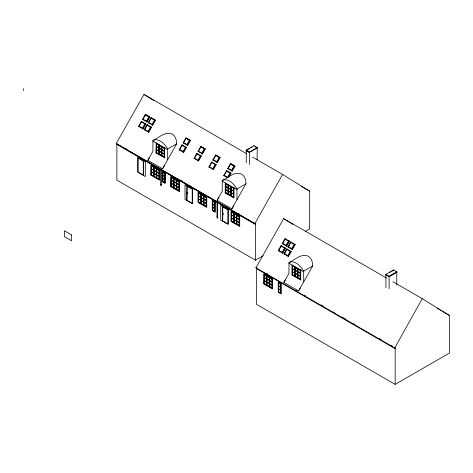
<?xml version="1.0" encoding="UTF-8"?>
<svg xmlns="http://www.w3.org/2000/svg" width="473" height="473" viewBox="0 0 473 473"><rect width="100%" height="100%" fill="white"/><g stroke="black" fill="none" stroke-linecap="round" stroke-linejoin="round"><path stroke-width="0.71" d="M263.148 255.763L255.497 260.18L255.497 223.469L254.864 223.593L116.252 143.567L143.975 94.429L246.817 153.802M141.386 121.384L145.932 123.991L143.112 128.987L138.565 126.386L141.386 121.384L141.87 121.65M147.056 121.993L142.515 119.385L145.335 114.389L149.876 116.991L147.056 121.993L146.571 121.727L149.391 116.73L149.876 116.991M147.062 124.665L151.608 127.267L148.788 132.263L144.241 129.661L147.062 124.665L147.546 124.925M152.738 125.268L148.191 122.661L151.011 117.665L155.552 120.272L152.738 125.268L152.247 125.008L155.067 120.006L155.552 120.272M147.818 160.294L152.933 151.23L152.933 140.487C158.751 137.921 165.337 130.743 172.332 134.166C175.601 136.135 176.671 140.203 176.666 143.804L162.558 168.808L147.818 160.294L149.645 157.355M181.975 144.821L186.522 147.422L183.701 152.424L179.155 149.817L181.975 144.821L182.46 145.081M187.651 145.424L183.104 142.822L185.924 137.82L190.465 140.428L187.651 145.424L187.16 145.164L189.98 140.168L190.465 140.428M196.833 153.4L201.374 156.001L198.554 160.997L194.013 158.396L196.833 153.4L197.318 153.66M202.503 154.003L197.962 151.395L200.777 146.399L205.323 149.001L202.503 154.003L202.018 153.737L204.839 148.741L205.323 149.001M211.685 161.973L216.232 164.58L213.412 169.576L208.865 166.969L211.685 161.973L212.176 162.233M217.361 162.576L212.815 159.975L215.635 154.978L220.181 157.58L217.361 162.576L216.871 162.316L219.691 157.32L220.181 157.58M227.2 177.558L223.723 175.548L226.543 170.552L227.028 170.812M232.213 171.155L227.673 168.548L230.493 163.552L235.034 166.159L232.213 171.155L231.729 170.895L234.549 165.893L235.034 166.159M227.779 177.889L230.599 172.893L231.084 173.153L228.973 176.902M217.119 200.31L222.233 191.246L222.233 180.497C228.057 177.931 234.638 170.753 241.638 174.176C244.908 176.151 245.978 180.219 245.966 183.814L231.859 208.818L217.119 200.31L218.946 197.365M254.864 223.593L282.588 174.454L252.564 157.119M392.88 281.701L422.259 298.67L449.35 315.402L449.35 353.112L395.174 384.389L395.174 347.679L394.754 347.921L255.928 267.777L283.652 218.644L386.494 278.018M281.063 245.599L285.603 248.207L282.789 253.203L278.242 250.595L281.063 245.599L281.547 245.859M285.012 238.599L289.553 241.206L286.733 246.202L282.192 243.601L285.012 238.599L285.497 238.865M286.739 248.875L291.285 251.482L288.465 256.478L283.918 253.877L286.739 248.875L287.223 249.141M290.688 241.88L295.229 244.482L292.409 249.478L287.868 246.876L290.688 241.88L291.173 242.141M285.113 252.889L284.403 254.137L283.918 253.877M289.411 245.262L288.353 247.137L287.868 246.876M283.847 282.405L288.962 273.341L288.962 262.592C294.78 260.026 301.366 252.848 308.361 256.271C311.636 258.246 312.7 262.314 312.694 265.909L298.587 290.913L283.847 282.405L285.674 279.46M422.259 298.67L394.754 347.921M162.558 168.808L164.385 165.863M231.859 208.818L233.686 205.879M298.587 290.913L300.414 287.974M116.252 143.567L116.89 143.443L116.89 180.154L255.497 260.18M156.226 142.722L155.936 152.968L164.953 157.84M164.61 157.373L156.226 152.797L156.457 143.254M158.946 147.736L156.457 146.571L156.687 143.656M156.457 143.786L158.709 145.087L159.176 144.821M158.946 150.786L156.457 149.616L156.687 146.701M161.66 149.308L159.176 148.138L159.407 145.223M156.457 146.837L158.946 148.002M159.176 145.359L161.429 146.66L161.89 146.394M158.946 153.831L156.457 152.667L156.687 149.752M161.66 152.353L159.176 151.189L159.407 148.274M164.379 150.875L161.89 149.704L162.121 146.79M156.457 149.882L158.946 151.053M159.176 148.404L161.66 149.574M155.936 152.968L156.687 152.531M164.143 151.005L164.143 148.226L164.953 147.759M161.66 155.404L159.176 154.233L159.407 151.319M164.379 153.92L161.89 152.755L162.121 149.84M152.933 140.487A14.438 8.337 60 0 1 167.673 148.995L176.666 143.804M159.176 151.455L161.66 152.619M161.89 149.971L164.379 151.141M159.407 154.097L158.946 154.369L158.946 144.957M164.379 156.971L161.89 155.8L162.121 152.885M161.89 153.021L164.379 154.192M162.121 155.67L161.66 155.936L161.66 146.524M159.496 179.521L151.112 174.945L151.342 165.402M153.826 169.884L151.342 168.719L151.573 165.804M151.342 165.934L153.595 167.235L154.062 166.969M153.826 172.935L151.342 171.764L151.573 168.849M156.545 171.457L154.062 170.286L154.293 167.371M151.342 168.985L153.826 170.15M154.062 167.507L156.315 168.808L156.776 168.542M153.826 175.98L151.342 174.815L151.573 171.9M156.545 174.502L154.062 173.337L154.293 170.422M159.259 173.023L156.776 171.853L157.006 168.938M151.342 172.03L153.826 173.201M154.062 170.552L156.545 171.723M151.112 174.945L151.573 174.679M156.776 169.074L159.029 170.375L159.496 170.109M156.545 177.552L154.062 176.382L154.293 173.467M159.259 176.068L156.776 174.904L157.006 171.989M154.062 173.603L156.545 174.768M154.293 176.246L153.826 176.518L153.826 167.105M156.776 172.119L159.259 173.289M159.259 179.119L156.776 177.949L157.006 175.034M156.776 175.17L159.259 176.34M157.006 177.818L156.545 178.085L156.545 168.672M179.415 191.021L171.031 186.451L171.261 176.902M173.751 181.384L171.261 180.219L171.492 177.304M171.261 177.44L173.52 178.741L173.981 178.475M173.751 184.435L171.261 183.264L171.492 180.349M176.464 182.956L173.981 181.786L174.212 178.871M171.261 180.485L173.751 181.656M173.981 179.007L176.234 180.308L176.695 180.042M173.751 187.485L171.261 186.315L171.492 183.4M176.464 186.001L173.981 184.837L174.212 181.922M179.184 184.523L176.695 183.353L176.926 180.444M171.261 183.536L173.751 184.701M173.981 182.052L176.464 183.222M171.031 186.451L171.492 186.179M176.695 180.574L178.954 181.874L179.474 181.573L179.474 191.654L170.741 186.616L170.741 176.535L179.474 181.573M176.464 189.052L173.981 187.882L174.212 184.967M179.184 187.574L176.695 186.403L176.926 183.489M173.981 185.103L176.464 186.267M176.695 183.625L179.184 184.789M174.212 187.751L173.751 188.018L173.751 178.605M179.184 190.619L176.695 189.454L176.926 186.539M176.695 186.669L179.184 187.84M176.926 189.318L176.464 189.584L176.464 180.172M249.437 152.477L246.137 150.574L246.137 150.178L253.942 145.672L257.235 147.57L257.235 147.972L249.377 152.442M246.137 150.574L249.744 148.492M250.927 147.812L252.109 147.127M187.018 185.599L186.729 200.451M246.137 150.178L249.437 152.075L257.235 147.57M192.505 189.099L192.505 203.786L184.99 199.446L184.99 184.766L192.795 188.934M206.701 206.772L198.317 202.202L198.548 192.659M201.037 197.14L198.548 195.97L198.778 193.055M198.548 193.191L200.806 194.492L201.267 194.226M201.037 200.185L198.548 199.021L198.778 196.106M203.751 198.707L201.267 197.543L201.498 194.628M198.548 196.242L201.037 197.407M201.267 194.758L203.52 196.059L203.981 195.792M233.91 197.383L225.532 192.813L225.763 183.264M201.037 203.236L198.548 202.066L198.778 199.157M203.751 201.758L201.267 200.587L201.498 197.673M206.47 200.28L203.981 199.109L204.212 196.194M228.246 187.751L225.763 186.581L225.993 183.666M198.548 199.287L201.037 200.457M201.267 197.809L203.751 198.973M198.317 202.202L198.778 201.936M206.24 200.41L206.24 197.631L207.05 197.164M225.763 183.802L228.016 185.103L228.477 184.837M203.751 204.803L201.267 203.638L201.498 200.723M206.47 203.325L203.981 202.16L204.212 199.245M228.246 190.796L225.763 189.632L225.993 186.717M230.966 189.318L228.477 188.148L228.707 185.239M201.267 200.854L203.751 202.024M203.981 199.375L206.47 200.546M225.763 186.847L228.246 188.018M201.498 203.502L201.037 203.768L201.037 194.362M228.477 185.369L230.735 186.669L231.196 186.403M206.47 206.376L203.981 205.205L204.212 202.29M228.246 193.847L225.763 192.677L225.993 189.762M230.966 192.369L228.477 191.198L228.707 188.284M233.68 190.885L231.196 189.72L231.427 186.805M203.981 202.426L206.47 203.591M225.763 189.898L228.246 191.062M204.212 205.069L203.751 205.341L203.751 195.928M228.477 188.42L230.966 189.584M233.969 187.941L233.969 198.016L225.243 192.978L225.993 192.546M233.449 191.021L233.449 188.242L234.259 187.769M230.966 195.414L228.477 194.249L228.707 191.334M233.68 193.936L231.196 192.765L231.427 189.85M222.233 180.497A14.438 8.337 60 0 1 236.979 189.005L245.966 183.814M228.477 191.464L230.966 192.635M231.196 189.986L233.68 191.151M228.707 194.113L228.246 194.379L228.246 184.967M233.68 196.981L231.196 195.816L231.427 192.901M231.196 193.031L233.68 194.202M231.427 195.68L230.966 195.946L230.966 186.539M227.939 209.888L227.939 223.906L222.736 220.903L222.736 206.884L227.939 209.888L228.512 209.557M239.657 225.804L231.273 221.228L231.51 211.685M233.993 216.167L231.51 215.002L231.74 212.087M231.51 212.217L233.763 213.518L234.224 213.252M233.993 219.218L231.51 218.047L231.74 215.132M236.707 217.734L234.224 216.569L234.454 213.654M231.51 215.268L233.993 216.433M234.224 213.79L236.476 215.091L236.943 214.819M233.993 222.263L231.51 221.098L231.74 218.183M236.707 220.785L234.224 219.614L234.454 216.699M239.427 219.306L236.943 218.136L237.174 215.221M231.51 218.313L233.993 219.484M231.273 221.228L231.74 220.962M234.224 216.835L236.707 218.006M239.196 219.437L239.196 216.658L240.006 216.191M236.707 223.835L234.224 222.665L234.454 219.75M239.427 222.351L236.943 221.187L237.174 218.272M234.224 219.886L236.707 221.051M236.943 218.402L239.427 219.573M234.454 222.529L233.993 222.801L233.993 213.388M239.427 225.402L236.943 224.232L237.174 221.317M236.943 221.453L239.427 222.617M237.174 224.101L236.707 224.368L236.707 214.955M305.209 231.474L309.673 228.897L309.673 191.187L282.588 174.454M272.43 288.294L264.052 283.723L264.283 274.18M266.766 278.662L264.283 277.491L264.513 274.582M264.283 274.712L266.536 276.013L266.997 275.747M266.766 281.713L264.283 280.542L264.513 277.627M269.486 280.229L266.997 279.064L267.227 276.149M264.283 277.763L266.766 278.928M266.997 276.279L269.255 277.586L269.716 277.314M266.766 284.758L264.283 283.593L264.513 280.678M269.486 283.28L266.997 282.109L267.227 279.194M272.2 281.802L269.716 280.631L269.947 277.716M300.639 279.478L292.255 274.908L292.485 265.365M294.975 269.846L292.485 268.676L292.716 265.761M264.283 280.808L266.766 281.979M266.997 279.33L269.486 280.495M264.052 283.723L264.513 283.457M269.716 277.852L271.969 279.153L272.43 278.887M269.486 286.325L266.997 285.16L267.227 282.245M272.2 284.847L269.716 283.682L269.947 280.767M292.485 265.897L294.744 267.198L295.205 266.932M294.975 272.891L292.485 271.727L292.716 268.812M297.688 271.413L295.205 270.249L295.436 267.334M266.997 282.375L269.486 283.546M269.716 280.897L272.2 282.068M267.227 285.024L266.766 285.29L266.766 275.883M272.2 287.897L269.716 286.727L269.947 283.812M292.485 268.942L294.975 270.113M295.205 267.464L297.458 268.765L297.919 268.498M294.975 275.942L292.485 274.772L292.716 271.857M297.688 274.464L295.205 273.293L295.436 270.379M300.408 272.98L297.919 271.815L298.15 268.901M269.716 283.948L272.2 285.113M269.947 286.597L269.486 286.863L269.486 277.45M292.485 271.993L294.975 273.163M295.205 270.515L297.688 271.679M292.255 274.908L292.716 274.642M300.178 273.116L300.178 270.337L300.988 269.87M297.688 277.509L295.205 276.344L295.436 273.429M300.408 276.031L297.919 274.86L298.15 271.945M288.962 262.592A14.438 8.337 60 0 1 303.701 271.1L312.694 265.909M295.205 273.56L297.688 274.73M297.919 272.081L300.408 273.252M295.436 276.208L294.975 276.474L294.975 267.068M300.408 279.082L297.919 277.911L298.15 274.996M297.919 275.132L300.408 276.297M298.15 277.775L297.688 278.047L297.688 268.634M291.965 264.998L291.965 275.073L300.988 279.945M385.814 274.387L393.619 269.882L396.912 271.786L396.912 272.188L389.113 276.693L385.814 274.789L385.814 274.387L389.113 276.291L396.912 271.786M385.814 274.789L389.113 276.622M389.421 272.708L390.603 272.022M391.786 271.342L393.619 270.284L393.619 269.882M389.054 276.658L396.8 272.188L396.8 284.835M142.515 119.385L143 119.645M148.191 122.661L148.676 122.927M183.104 142.822L183.589 143.083M197.962 151.395L198.447 151.656M212.815 159.975L213.299 160.235M145.932 123.991L145.442 123.731L142.621 128.727L143.112 128.987M151.608 127.267L151.118 127.006L148.297 132.002L148.788 132.263M227.673 168.548L228.157 168.814M186.522 147.422L186.031 147.162L183.217 152.158L183.701 152.424M201.374 156.001L200.889 155.741L198.069 160.737L198.554 160.997M216.232 164.58L215.747 164.314L212.927 169.316L213.412 169.576M138.565 126.386L139.05 126.646M144.241 129.661L144.726 129.921M179.155 149.817L179.639 150.077M194.013 158.396L194.498 158.656M208.865 166.969L209.356 167.235M223.723 175.548L224.208 175.808M289.553 241.206L289.068 240.946L286.248 245.942L286.733 246.202M295.229 244.482L294.744 244.222L291.924 249.218L292.409 249.478M282.192 243.601L282.677 243.861M285.603 248.207L285.118 247.941L282.298 252.943L282.789 253.203M291.285 251.482L290.794 251.222L287.974 256.218L288.465 256.478M278.242 250.595L278.727 250.861M255.928 267.777L256.567 267.653L256.567 304.364L395.174 384.389M255.042 146.707L256.141 147.34M257.182 148.008L257.123 159.921M246.197 150.544L249.437 152.412M301.372 186.392L309.673 191.187M145.335 114.389L149.391 116.73M151.011 117.665L155.067 120.006M185.924 137.82L189.98 140.168M200.777 146.399L204.839 148.741M215.635 154.978L219.691 157.32M230.493 163.552L234.549 165.893M226.543 170.552L231.084 173.153M395.818 271.549L396.912 272.188M152.933 141.149L167.673 149.663M222.233 181.165L236.979 189.673M156.226 143.39L164.379 148.09L164.379 157.503M225.532 183.4L233.68 188.106L233.68 197.519M161.89 146.926L164.143 148.226M231.196 186.936L233.449 188.242M437.212 308.396L439.127 309.502M440.41 310.235L441.687 310.974M442.965 311.713L449.35 315.402M125.191 148.232L126.468 148.971M180.124 179.953L181.401 180.686M189.07 185.114L190.347 185.854M226.756 206.872L228.033 207.612M238.25 213.512L239.527 214.245M116.47 143.686L255.077 223.705M116.89 144.442L255.497 224.468M151.112 165.538L159.259 170.239L159.259 179.651M171.031 177.038L179.184 181.744L179.184 191.151M198.317 192.789L206.47 197.495L206.47 206.908M231.273 211.815L239.427 216.522L239.427 225.934M203.981 196.33L206.24 197.631M236.943 215.357L239.196 216.658M160.773 184.216L161.234 184.482M217.012 216.687L217.479 216.959M288.962 263.26L303.701 271.768M292.255 265.495L300.408 270.201L300.408 279.614M297.919 269.036L300.178 270.337M266.145 273.187L268.061 274.293M295.53 290.15L296.808 290.889M304.47 295.312L305.747 296.051M321.078 304.902L322.994 306.007M333.217 311.908L334.494 312.647M342.156 317.07L343.433 317.809M344.711 318.548L345.988 319.287M353.656 323.709L354.933 324.448M379.204 338.461L381.12 339.567M391.342 345.467L392.62 346.206M256.567 268.658L395.174 348.684M264.052 274.31L272.2 279.017L272.2 288.429M143.975 94.429L153.826 100.513M283.652 218.644L292.888 224.344M389.113 276.291L389.113 288.784M385.933 274.789L385.933 287.667M303.701 271.1L303.701 281.849M300.698 270.036L300.698 280.117M300.178 273.382L300.178 276.167M300.178 276.433L300.178 279.212M297.458 268.765L297.458 271.549M297.458 271.815L297.458 274.594M297.458 274.86L297.458 277.645M294.744 267.198L294.744 269.977M294.744 270.249L294.744 273.027M294.744 273.293L294.744 276.078M271.969 279.153L271.969 281.932M271.969 282.198L271.969 284.983M271.969 285.249L271.969 288.027M269.255 277.586L269.255 280.365M269.255 280.631L269.255 283.41M269.255 283.682L269.255 286.461M266.536 276.013L266.536 278.798M266.536 279.064L266.536 281.843M266.536 282.109L266.536 284.894M253.942 145.672L253.942 146.068M249.437 152.075L249.437 164.569M246.256 150.574L246.256 162.736M239.196 219.703L239.196 222.487M239.196 222.753L239.196 225.532M236.979 189.005L236.979 199.754M236.476 215.091L236.476 217.87M236.476 218.136L236.476 220.921M236.476 221.187L236.476 223.966M233.763 213.518L233.763 216.303M233.763 216.569L233.763 219.348M233.763 219.614L233.763 222.399M233.449 191.287L233.449 194.066M233.449 194.338L233.449 197.117M230.735 186.669L230.735 189.454M230.735 189.72L230.735 192.499M230.735 192.765L230.735 195.55M228.016 185.103L228.016 187.882M228.016 188.148L228.016 190.932M228.016 191.198L228.016 193.977M225.243 182.897L225.243 192.978M222.446 206.388L222.446 221.068M206.24 200.676L206.24 203.461M206.24 203.727L206.24 206.506M203.52 196.059L203.52 198.843M203.52 199.109L203.52 201.888M203.52 202.16L203.52 204.939M200.806 194.492L200.806 197.276M200.806 197.543L200.806 200.321M200.806 200.587L200.806 203.372M178.954 181.874L178.954 184.659M178.954 184.925L178.954 187.704M178.954 187.97L178.954 190.755M176.234 180.308L176.234 183.086M176.234 183.353L176.234 186.137M176.234 186.403L176.234 189.182M173.52 178.741L173.52 181.52M173.52 181.786L173.52 184.571M173.52 184.837L173.52 187.615M167.673 148.995L167.673 159.738M164.663 147.925L164.663 158.006M164.143 151.277L164.143 154.056M164.143 154.322L164.143 157.101M161.429 146.66L161.429 149.438M161.429 149.704L161.429 152.489M161.429 152.755L161.429 155.534M161.234 168.985L161.234 185.8L160.773 185.528L160.773 169.458M159.029 170.375L159.029 173.153M159.029 173.425L159.029 176.204M159.029 176.47L159.029 179.249M158.709 145.087L158.709 147.872M158.709 148.138L158.709 150.917M158.709 151.189L158.709 153.967M156.315 168.808L156.315 171.587M156.315 171.853L156.315 174.638M156.315 174.904L156.315 177.682M153.595 167.235L153.595 170.02M153.595 170.286L153.595 173.065M153.595 173.337L153.595 176.116M143.567 160.844L143.567 175.53M23.65 88.611L23.65 90.609M187.148 192.446L187.343 192.688L187.16 192.422M187.148 193.652L187.343 193.889L187.16 193.623M187.148 193.25L187.343 193.487L187.148 193.25M222.866 213.069L223.061 213.311L222.878 213.045M222.866 214.269L223.061 214.511L222.878 214.245M222.866 213.873L223.061 214.109L222.866 213.873M141.486 121.999L139.139 126.161L142.521 128.112L144.868 123.95L141.486 121.999M145.436 114.998L143.088 119.166L146.47 121.118L148.818 116.949L145.436 114.998M147.162 125.274L144.815 129.436L148.197 131.393L150.544 127.225L147.162 125.274M151.112 118.274L148.764 122.442L152.146 124.393L154.494 120.231L151.112 118.274M182.081 145.43L179.728 149.598L183.11 151.549L185.457 147.387L182.081 145.43M186.025 138.435L183.678 142.598L187.06 144.549L189.407 140.386L186.025 138.435M196.934 154.009L194.586 158.171L197.968 160.128L200.316 155.96L196.934 154.009M200.883 147.008L198.536 151.177L201.912 153.128L204.265 148.965L200.883 147.008M211.792 162.588L209.438 166.75L212.82 168.701L215.174 164.539L211.792 162.588M215.741 155.587L213.388 159.75L216.77 161.707L219.117 157.539L215.741 155.587M226.644 171.161L224.297 175.329L227.679 177.28L230.026 173.112L226.644 171.161M230.593 164.166L228.246 168.329L231.628 170.28L233.975 166.118L230.593 164.166M281.163 246.208L278.816 250.377L282.198 252.328L284.545 248.165L281.163 246.208M285.113 239.214L282.765 243.376L286.147 245.327L288.495 241.165L285.113 239.214M286.839 249.49L284.492 253.652L287.874 255.603L290.221 251.441L286.839 249.49M290.789 242.489L288.441 246.658L291.823 248.609L294.171 244.44L290.789 242.489M217.61 217.32L217.479 218.272L217.012 218L217.012 201.191L217.479 201.457L217.61 217.32M145.3 161.849L137.785 157.509L137.785 172.196L145.3 176.53L145.3 161.849M159.549 170.073L150.822 165.036L150.822 175.116L159.549 180.154L159.549 170.073M165.219 173.349L162.31 171.669L162.31 181.744L165.219 183.429L165.219 173.349M206.76 197.33L198.027 192.292L198.027 202.367L206.76 207.411L206.76 197.33M215.191 202.196L212.282 200.517L212.282 210.597L215.191 212.276L215.191 202.196M228.228 209.722L220.714 205.383L220.714 220.069L228.228 224.409L228.228 209.722M239.716 216.356L230.99 211.319L230.99 221.394L239.716 226.437L239.716 216.356M143.278 161.015L138.075 158.012L138.075 172.024L143.278 175.028L143.278 161.015M164.929 173.514L162.6 172.166L162.6 181.579L164.929 182.927L164.929 173.514M192.221 189.271L187.018 186.267L187.018 200.28L192.221 203.284L192.221 189.271M214.902 202.361L212.566 201.019L212.566 210.432L214.902 211.774L214.902 202.361M164.699 173.65L162.83 172.568L162.83 175.353L164.699 176.429L164.699 173.65M214.671 202.497L212.803 201.421L212.803 204.2L214.671 205.276L214.671 202.497M164.699 176.695L162.83 175.619L162.83 178.398L164.699 179.48L164.699 176.695M214.671 205.548L212.803 204.466L212.803 207.245L214.671 208.327L214.671 205.548M164.699 179.746L162.83 178.664L162.83 181.449L164.699 182.525L164.699 179.746M214.671 208.593L212.803 207.517L212.803 210.296L214.671 211.372L214.671 208.593M272.489 278.851L263.763 273.814L263.763 283.889L272.489 288.932L272.489 278.851M281.139 283.847L278.23 282.168L278.23 292.243L281.139 293.922L281.139 283.847M280.85 284.013L278.52 282.665L278.52 292.078L280.85 293.426L280.85 284.013M280.619 284.149L278.751 283.067L278.751 285.846L280.619 286.928L280.619 284.149M280.619 287.194L278.751 286.118L278.751 288.897L280.619 289.979L280.619 287.194M280.619 290.245L278.751 289.163L278.751 291.947L280.619 293.024L280.619 290.245M71.541 234.898L64.375 230.759L64.375 236.63L71.541 240.769L71.541 234.898"/></g></svg>
